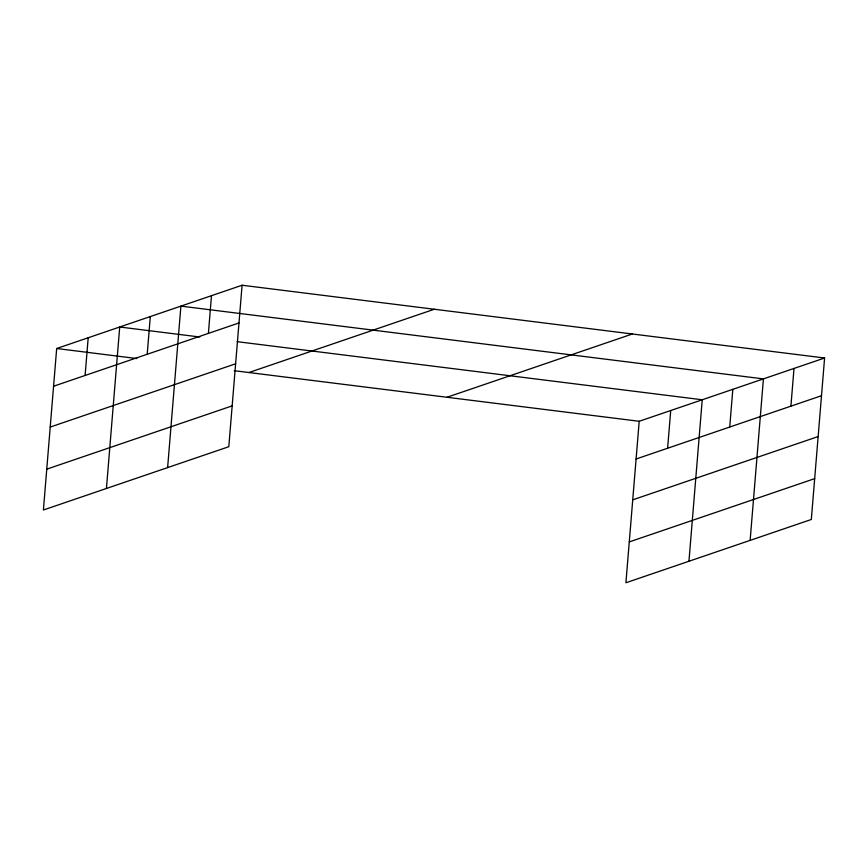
<?xml version="1.0" encoding="UTF-8"?>
<svg xmlns="http://www.w3.org/2000/svg" width="868" height="868" viewBox="0 0 868 868"><rect width="100%" height="100%" fill="white"/><g stroke="black" fill="none" stroke-linecap="round" stroke-linejoin="round"><path stroke-width="1.3" d="M242.085 285.236L56.68 348.513L43.4 509.993L228.805 446.716L242.085 285.236L824.6 358.007L811.32 519.487L625.915 582.764L639.195 421.284L824.6 358.007M85.097 375.464L88.2 337.76M106.438 488.478L119.719 326.997L199.814 337.012M147.202 354.274L150.305 316.56M167.622 467.602L180.902 306.122L763.417 378.893L750.136 540.363M208.396 333.388L211.488 295.684M667.611 448.235L670.714 410.531M688.953 561.249L702.234 399.768L237.192 341.677M729.728 427.034L732.82 389.331M790.911 406.159L794.003 368.444M53.577 386.227L238.982 322.95M50.214 427.067L235.629 363.79M248.91 372.535L434.315 309.247M46.753 469.154L232.168 405.877M446.966 397.273L632.371 333.996M636.092 458.998L821.497 395.721M632.729 499.838L818.144 436.561M629.278 541.914L814.683 478.637M56.68 348.513L136.775 358.527M234.219 370.69L639.195 421.284"/></g></svg>
